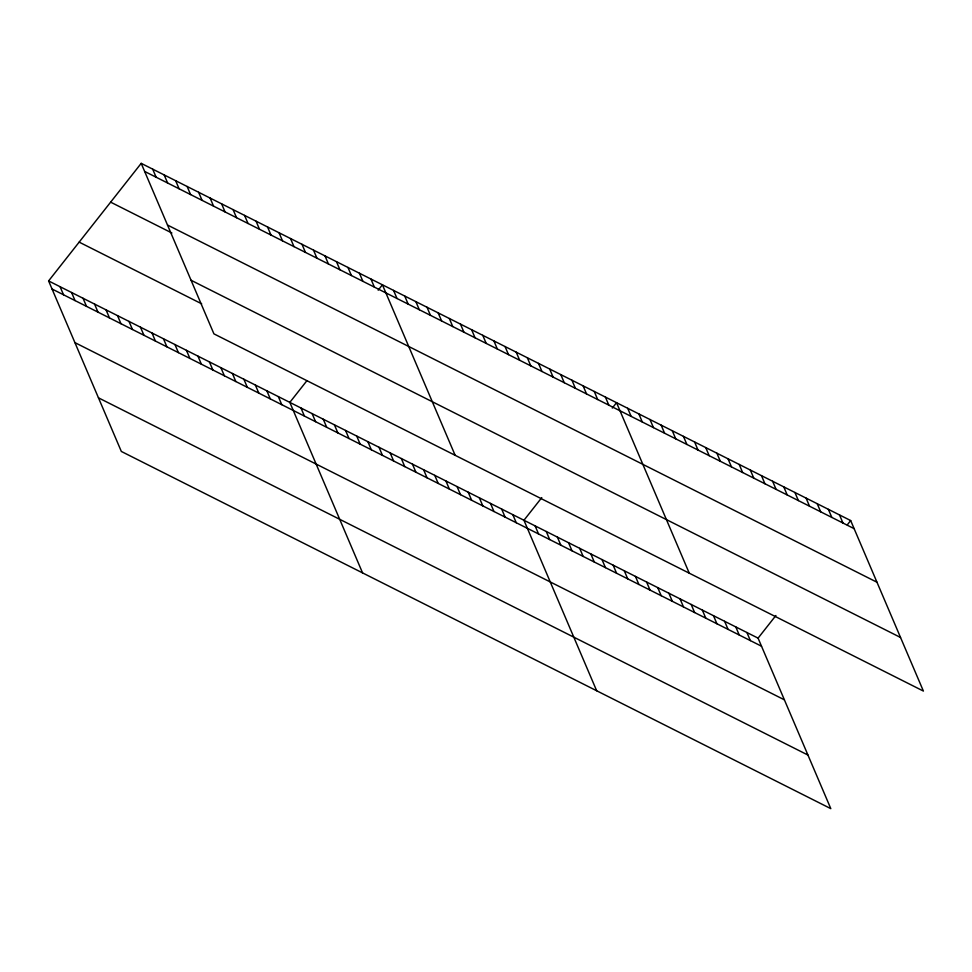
<?xml version="1.0" encoding="UTF-8"?>
<svg xmlns="http://www.w3.org/2000/svg" width="972" height="972" viewBox="0 0 972 972"><rect width="100%" height="100%" fill="white"/><g stroke="black" fill="none" stroke-linecap="round" stroke-linejoin="round"><path stroke-width="1.46" d="M48.6 280.932L758.075 638.142L830.805 808.643L121.33 451.445L48.6 280.932L141.195 163.357L850.67 520.555L923.4 691.068L213.925 333.858L141.195 163.357M306.8 380.83L289.826 402.384L362.556 572.897M378.169 290.191L382.421 284.796L455.151 455.309M541.769 497.628L523.944 520.263L596.674 690.776M612.299 408.07L616.54 402.675L689.269 573.188M758.075 638.142L775.899 615.507M847.28 524.868L850.67 520.555M144.646 171.436L854.121 528.647M167.5 225.03L876.987 582.24M110.638 202.152L171.898 233.001M191.059 280.264L900.534 637.474M79.157 242.125L201.678 303.823M52.051 289.012L761.526 646.222M74.905 342.618L784.392 699.828M98.464 397.84L807.939 755.05M839.516 514.941L842.967 523.033M828.375 509.328L831.825 517.42M817.221 503.715L820.672 511.807M806.08 498.101L809.518 506.193M794.926 492.488L798.377 500.58M783.772 486.875L787.223 494.967M772.631 481.262L776.081 489.353M761.477 475.648L764.928 483.74M750.335 470.035L753.774 478.127M739.182 464.422L742.632 472.514M728.028 458.808L731.479 466.9M716.886 453.195L720.337 461.287M705.733 447.582L709.183 455.674M694.591 441.968L698.03 450.06M683.438 436.355L686.888 444.447M672.284 430.742L675.734 438.834M661.142 425.128L664.593 433.22M746.921 632.529L750.372 640.609M649.989 419.515L653.439 427.607M735.78 626.916L739.23 634.995M638.847 413.902L642.285 421.994M724.626 621.302L728.077 629.382M627.693 408.289L631.144 416.381M713.484 615.689L716.923 623.769M702.331 610.076L705.781 618.156M605.398 397.062L608.837 405.154M691.177 604.463L694.628 612.542M594.244 391.449L597.695 399.541M680.036 598.849L683.486 606.929M583.103 385.835L586.541 393.927M668.882 593.236L672.332 601.316M571.949 380.222L575.4 388.314M657.74 587.623L661.179 595.702M560.795 374.609L564.246 382.701M646.587 582.009L650.037 590.089M549.654 368.995L553.092 377.087M635.433 576.396L638.883 584.476M538.5 363.382L541.951 371.474M624.291 570.783L627.742 578.862M527.346 357.769L530.797 365.861M613.138 565.169L616.588 573.249M516.205 352.156L519.656 360.248M601.996 559.556L605.435 567.636M505.051 346.542L508.502 354.634M590.842 553.943L594.293 562.023M493.91 340.929L497.348 349.021M579.689 548.33L583.139 556.409M482.756 335.316L486.207 343.408M568.547 542.716L571.998 550.796M471.602 329.702L475.053 337.794M557.393 537.103L560.844 545.183M460.461 324.089L463.911 332.181M546.252 531.49L549.69 539.569M449.307 318.476L452.758 326.568M535.098 525.876L538.549 533.956M438.165 312.863L441.604 320.954M427.012 307.249L430.462 315.341M512.803 514.65L516.254 522.729M415.858 301.636L419.309 309.728M501.649 509.036L505.1 517.116M404.717 296.023L408.167 304.115M490.508 503.423L493.946 511.503M393.563 290.409L397.013 298.501M479.354 497.81L482.805 505.89M468.2 492.197L471.651 500.276M370.927 279.013L374.378 287.105M457.059 486.583L460.509 494.663M359.446 273.229L362.896 281.321M445.905 480.97L449.356 489.05M347.952 267.446L351.402 275.538M434.763 475.357L438.202 483.436M336.47 261.662L339.921 269.754M423.61 469.743L427.06 477.823M324.988 255.879L328.427 263.971M412.456 464.13L415.907 472.21M313.494 250.096L316.945 258.188M401.315 458.517L404.753 466.596M302.013 244.312L305.451 252.404M390.161 452.903L393.611 460.983M290.519 238.529L293.969 246.621M379.007 447.29L382.458 455.37M279.037 232.745L282.488 240.837M367.866 441.677L371.316 449.757M267.543 226.962L270.994 235.054M356.712 436.063L360.162 444.143M345.57 430.45L349.009 438.53M256.061 221.191L259.512 229.27M334.417 424.837L337.867 432.917M244.58 215.407L248.018 223.487M323.263 419.224L326.714 427.303M233.086 209.624L236.536 217.704M312.121 413.61L315.572 421.69M221.604 203.841L225.054 211.92M300.968 407.997L304.418 416.077M210.11 198.057L213.561 206.137M198.628 192.274L202.079 200.354M278.332 396.6L281.783 404.68M187.146 186.49L190.585 194.57M266.85 390.817L270.301 398.897M175.653 180.707L179.103 188.787M255.357 385.034L258.807 393.113M164.171 174.924L167.621 183.003M243.875 379.25L247.325 387.33M152.677 169.14L156.127 177.22M232.393 373.467L235.832 381.546M220.899 367.683L224.35 375.763M209.417 361.9L212.868 369.98M197.924 356.117L201.374 364.196M186.442 350.333L189.892 358.413M174.96 344.55L178.398 352.629M163.466 338.766L166.917 346.846M151.984 332.983L155.423 341.063M140.49 327.2L143.941 335.279M129.009 321.416L132.459 329.496M117.515 315.633L120.965 323.712M106.033 309.849L109.484 317.929M94.551 304.066L97.99 312.146M83.057 298.283L86.508 306.362M71.576 292.499L75.026 300.579M60.082 286.716L63.532 294.795"/></g></svg>
